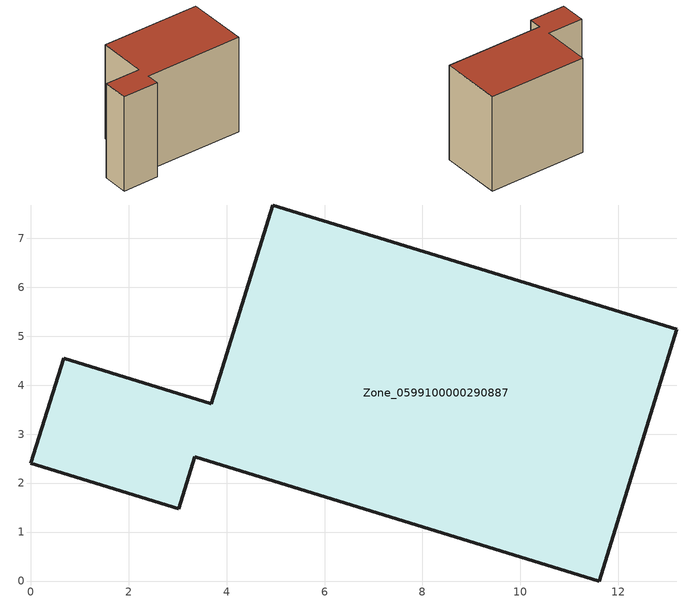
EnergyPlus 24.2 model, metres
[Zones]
Zone_0599100000290887
 floor ground (C_G): 0.67,4.55 3.68,3.62 4.94,7.68 13.19,5.14 11.61,0 3.35,2.54 3.02,1.48 0,2.41 z0
 wall outside (C_F): 3.68,3.62 0.67,4.55 0,2.41 3.02,1.48 3.35,2.54 11.61,0 13.19,5.14 4.94,7.68 3.68,3.62 z0:8.6
 roof outside (C_R): 11.61,0 13.19,5.14 4.94,7.68 3.68,3.62 0.67,4.55 0,2.41 3.02,1.48 3.35,2.54 z8.6
[BUILDING]
Pand.0599100000290887: North Axis=0; Terrain=City; Loads Convergence Tolerance Value=0.04; Temperature Convergence Tolerance Value=0.4; Solar Distribution=FullExterior; Maximum Number of Warmup Days=25; Minimum Number of Warmup Days=1
[Site:Location]
Rotterdam.The.Hague.AP_ZH_NLD Design_Conditions: Latitude=51.96; Longitude=4.45; Time Zone=1; Elevation=-4.5
[SITE:GROUNDTEMPERATURE:BUILDINGSURFACE]
18, 18, 18, 18, 18, 18, 18, 18, 18, 18, 18, 18
[MATERIAL] Thermal Absorptance=0.9; Solar Absorptance=0.7; Visible Absorptance=0.7
Name | Roughness | Thickness | Conductivity | Density | Specific Heat
G.TC.1975-1991 | MediumSmooth | 0.15 | 0.288461 | 540 | 1210
F.TC.1975-1991 | Rough | 0.3 | 0.230769 | 1920 | 840
R.TC.1975-1991 | MediumRough | 0.2 | 0.153846 | 1500 | 1000
[CONSTRUCTION]
C_G: G.TC.1975-1991
C_F: F.TC.1975-1991
C_R: R.TC.1975-1991
[ZONE]
Zone_0599100000290887: Type=1; Multiplier=1; Ceiling Height=Autocalculate; Volume=Autocalculate; Floor Area=autocalculate; Part of Total Floor Area=Yes
[ZONEINFILTRATION:DESIGNFLOWRATE]
Infil_Zone_0599100000290887: Zone or ZoneList or Space or SpaceList=Zone_0599100000290887; Schedule=AlwaysOn; Design Flow Rate Calculation Method=Flow/Area; Flow Rate per Floor Area=0.003; Constant Term Coefficient=1; Temperature Term Coefficient=0; Velocity Term Coefficient=0; Velocity Squared Term Coefficient=0
[HVACTEMPLATE:ZONE:IDEALLOADSAIRSYSTEM]
Zone_0599100000290887: Maximum Heating Supply Air Temperature=50; Minimum Cooling Supply Air Temperature=13; Maximum Heating Supply Air Humidity Ratio=0.0156; Minimum Cooling Supply Air Humidity Ratio=0.0077; Heating Limit=NoLimit; Cooling Limit=NoLimit; Dehumidification Control Type=ConstantSensibleHeatRatio; Cooling Sensible Heat Ratio=0.7; Dehumidification Setpoint=60; Humidification Control Type=None; Humidification Setpoint=30; Outdoor Air Method=None; Outdoor Air Flow Rate per Person=0.00944; Outdoor Air Flow Rate per Zone Floor Area=0; Outdoor Air Flow Rate per Zone=0; Demand Controlled Ventilation Type=None; Outdoor Air Economizer Type=NoEconomizer; Heat Recovery Type=None; Sensible Heat Recovery Effectiveness=0.7; Latent Heat Recovery Effectiveness=0.65
[ZONECONTROL:THERMOSTAT]
ThermostatControl_Zone_0599100000290887: Zone or ZoneList=Zone_0599100000290887; Control Type Schedule=DualSetpointControlType; Control 1=Thermostat_Zone_0599100000290887; Temperature Difference Between Cutout And Setpoint=0
[THERMOSTATSETPOINT:DUALSETPOINT]
Thermostat_Zone_0599100000290887: Heating Setpoint Temperature Schedule=HeatingSetpoint_Zone_0599100000290887; Cooling Setpoint Temperature Schedule=CoolingSetpoint_Zone_0599100000290887
[SCHEDULE:COMPACT]
HeatingSetpoint_Zone_0599100000290887: Through: 12/31, For: AllDays, Until: 24:00, 21
CoolingSetpoint_Zone_0599100000290887: Through: 12/31, For: AllDays, Until: 24:00, 24
DualSetpointControlType: Through: 12/31, For: AllDays, Until: 24:00, 4
AlwaysOn: Through: 12/31, For: AllDays, Until: 24:00, 1
